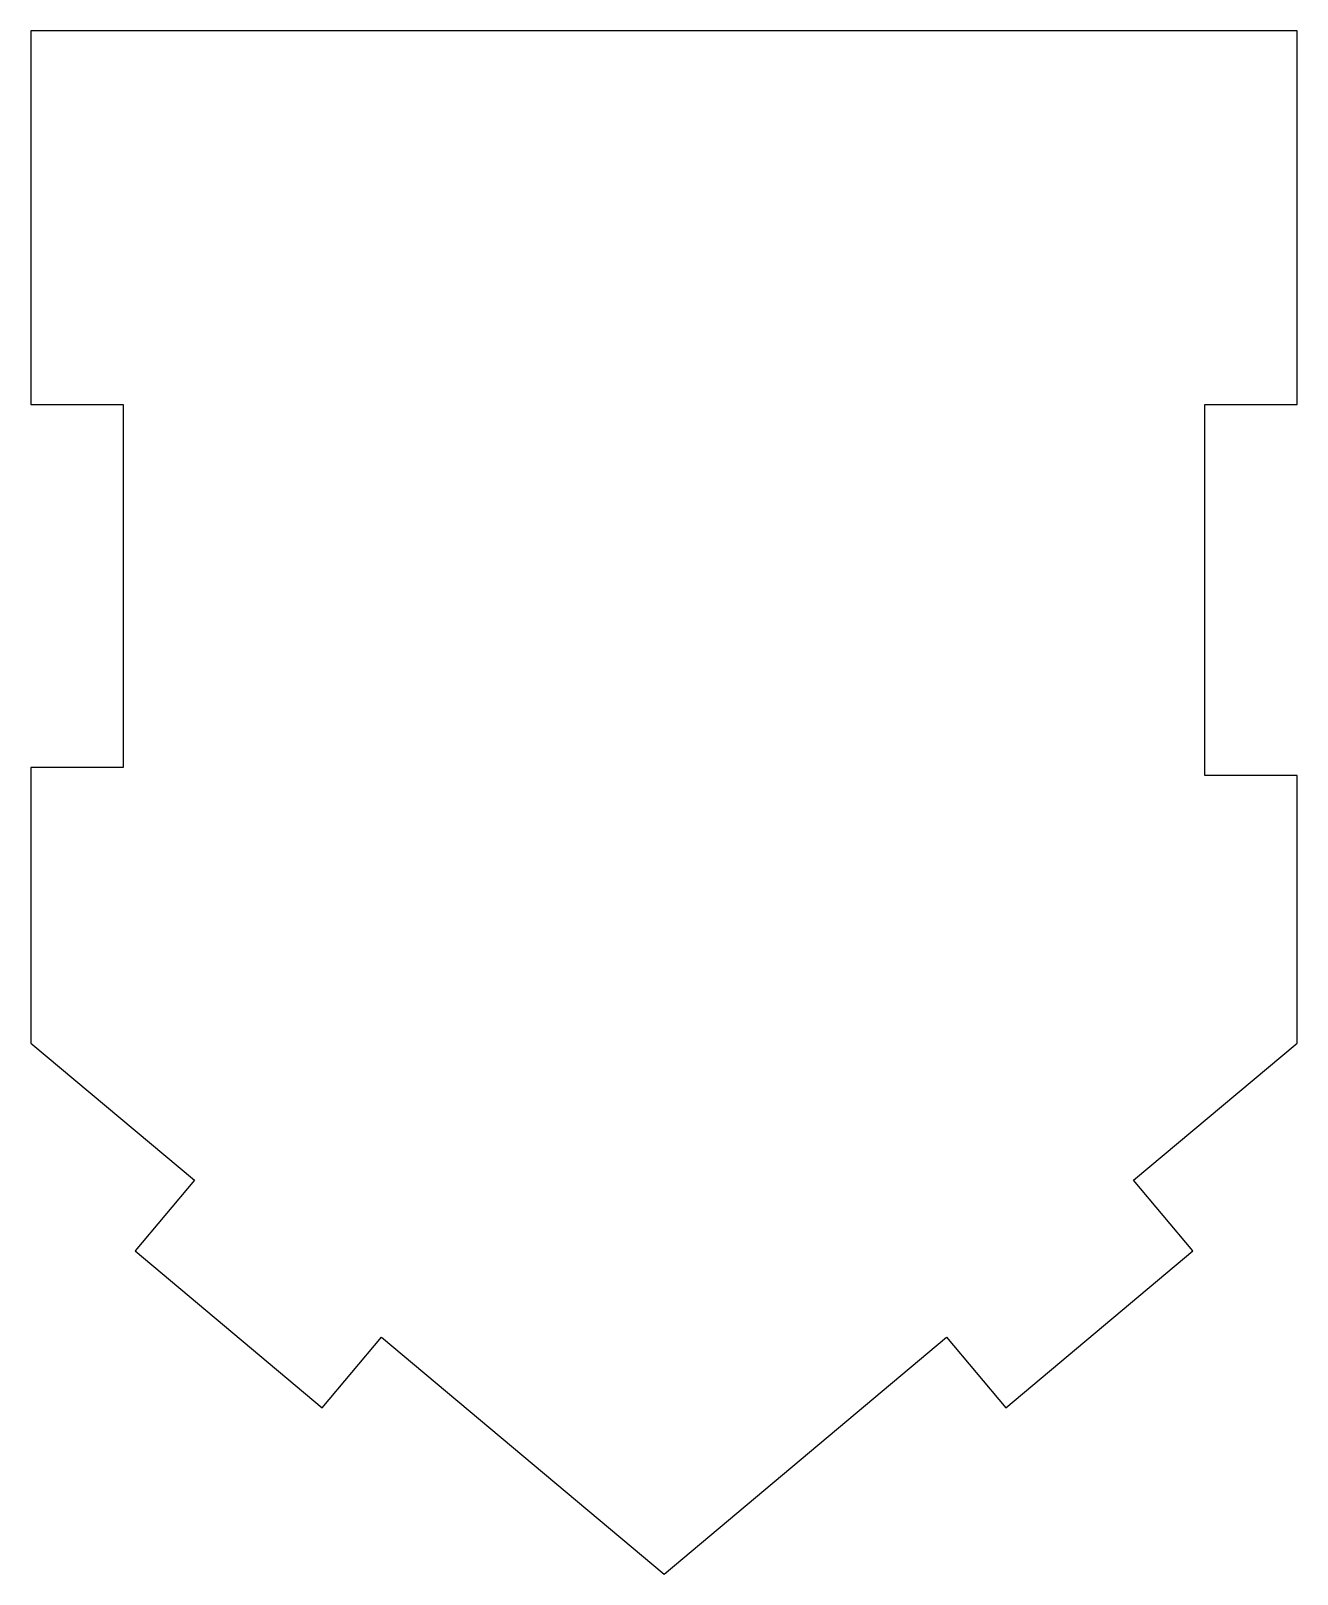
# Model space of a CAD drawing. Header units: millimetres. Extents: x -6.9 to 6.9, y -8.4 to 8.4.
import ezdxf

# ---------------------------------------------------------------- set-up
doc = ezdxf.new("R2010")
doc.units = ezdxf.units.MM
doc.layers.add('PERIMETER', color=5, linetype='CONTINUOUS')

msp = doc.modelspace()

# ---------------------------------------------------------------- linework, layer by layer
at = {"layer": 'PERIMETER'}
for p, q in [((6.856, 8.353), (-6.856, 8.353)), ((-6.856, 8.353), (-6.856, 4.304)), ((6.856, 4.304), (6.856, 8.353)), ((-6.856, 4.304), (-5.856, 4.304)), ((-5.856, 4.304), (-5.856, 0.375)), ((5.856, 0.288), (5.856, 4.304)), ((5.856, 4.304), (6.856, 4.304)), ((-5.856, 0.375), (-6.856, 0.375)), ((-6.856, 0.375), (-6.856, -2.611)), ((6.856, 0.288), (5.856, 0.288)), ((6.856, -2.611), (6.856, 0.288)), ((-6.856, -2.611), (-5.085, -4.097)), ((5.085, -4.097), (6.856, -2.611)), ((-5.085, -4.097), (-5.728, -4.863)), ((5.728, -4.863), (5.085, -4.097)), ((-5.728, -4.863), (-3.702, -6.563)), ((3.702, -6.563), (5.728, -4.863)), ((-3.702, -6.563), (-3.06, -5.797)), ((-3.06, -5.797), (0, -8.364)), ((0, -8.364), (3.06, -5.797)), ((3.06, -5.797), (3.702, -6.563))]:
    msp.add_line(p, q, dxfattribs=at)

doc.saveas('drawing.dxf')
